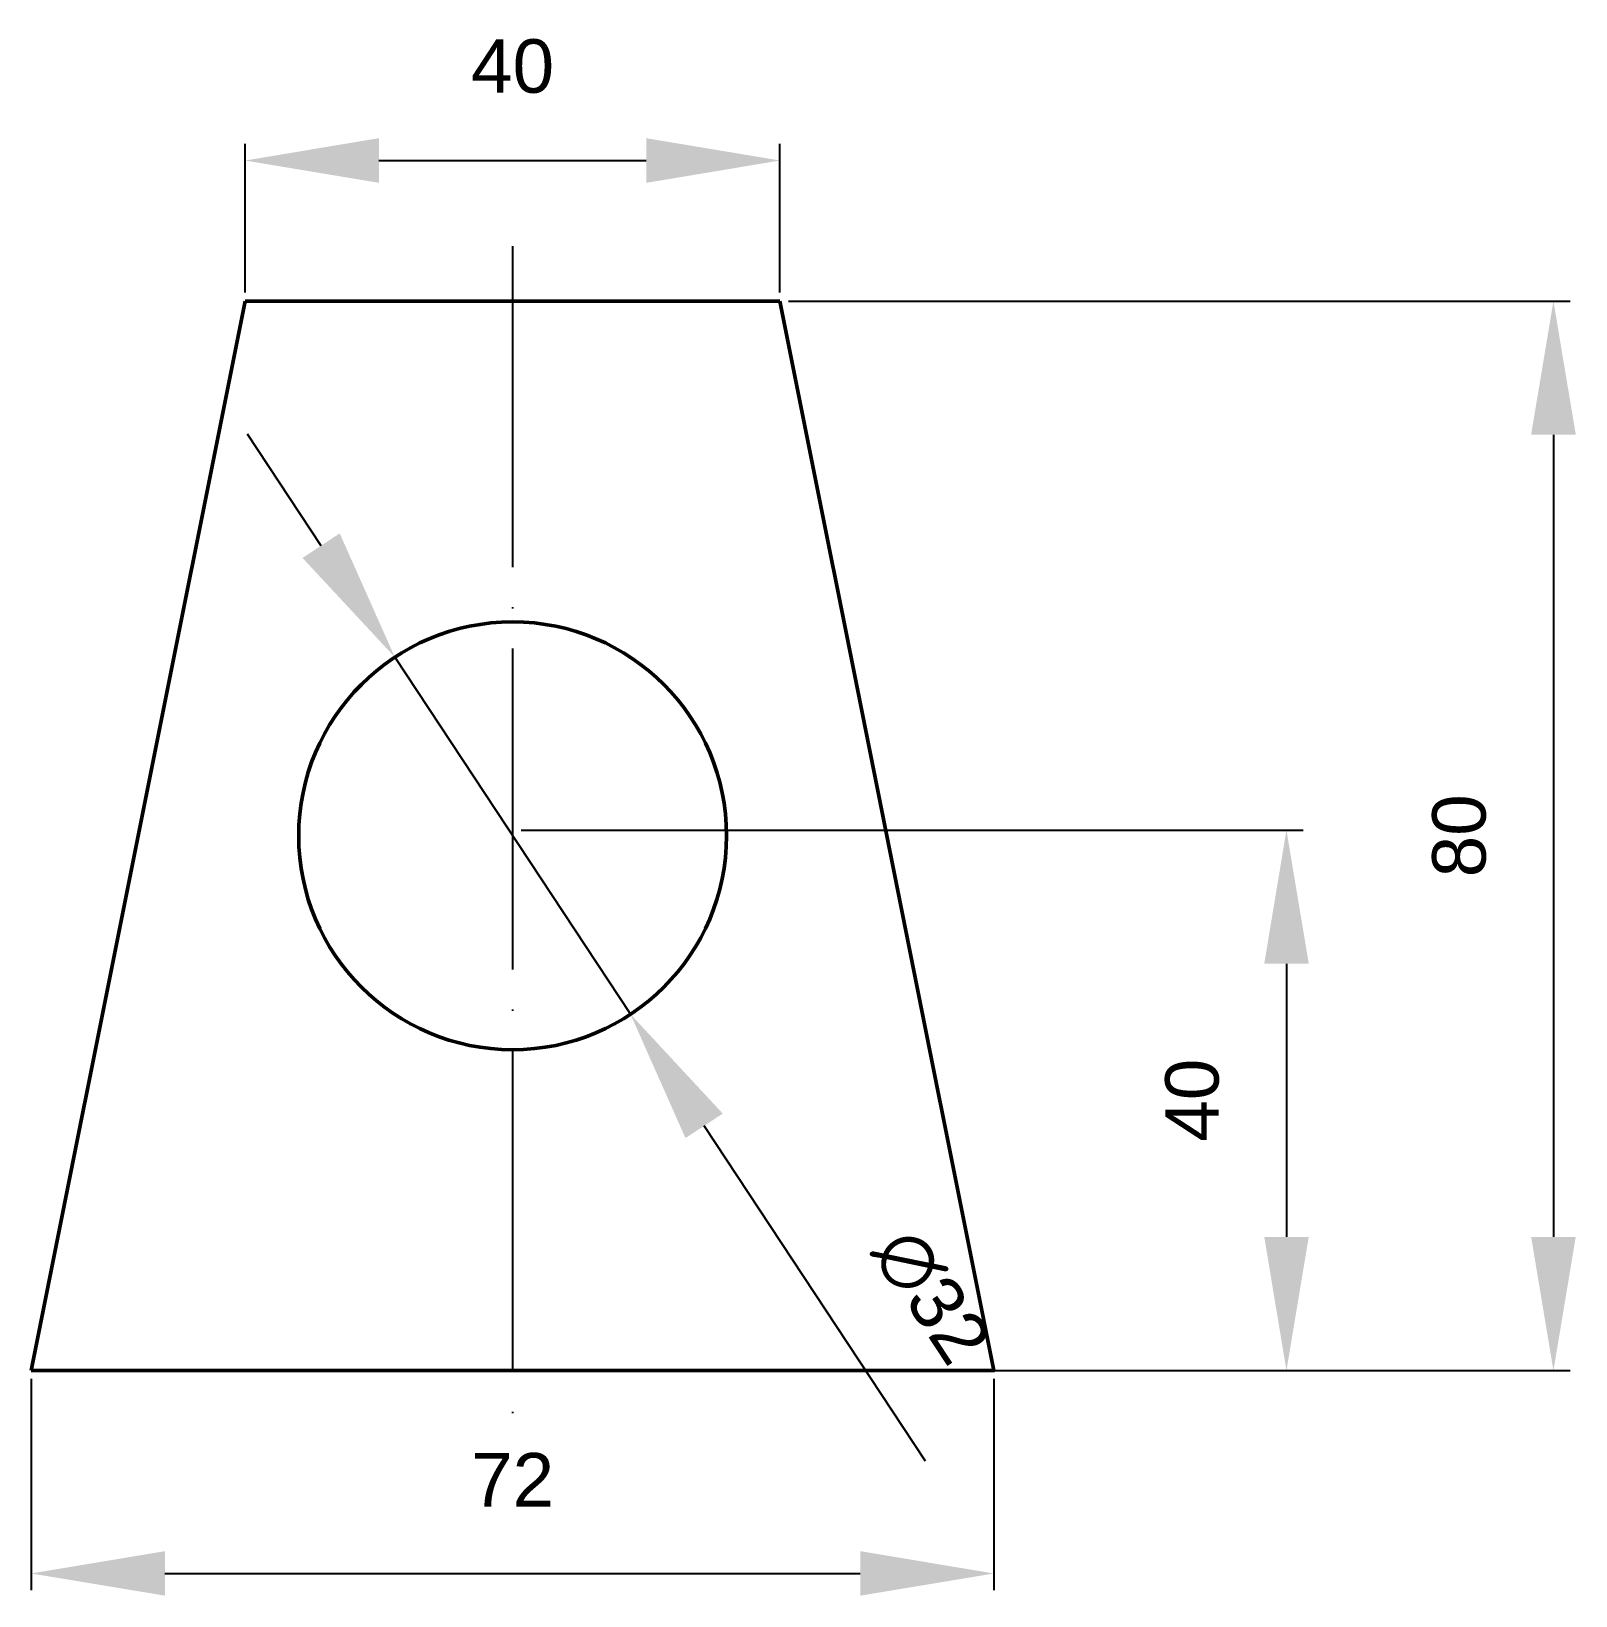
# Model space of a CAD drawing. Header units: millimetres. Extents: x 1299 to 1414, y 2635 to 2752.
import ezdxf

# ---------------------------------------------------------------- set-up
doc = ezdxf.new("R2010")
doc.units = ezdxf.units.MM
doc.linetypes.add('ACAD_ISO04W100', pattern=[30, 24, -3, 0, -3])
doc.styles.get("Standard").update_dxf_attribs({"font": 'arial.ttf'})
doc.dimstyles.new('ISO-25', dxfattribs={"dimtxt": 4, "dimasz": 10, "dimexe": 1.25, "dimexo": 0.625, "dimgap": 5, "dimtad": 1, "dimdec": 0, "dimtxsty": 'Standard', "dimcen": 2.5, "dimclrd": 256, "dimclre": 256, "dimclrt": 256, "dimadec": 0, "dimazin": 0, "dimtfac": 1, "dimtdec": 0, "dimtmove": 0, "dimatfit": 3, "dimfxl": 1, "dimarcsym": 0})

# ---------------------------------------------------------------- blocks, each defined once
blk = doc.blocks.new('*D34')
at = {"lineweight": -2, "transparency": 16777216}
for p, q in [((1298.59, 2651.62), (1298.59, 2635.81)), ((1370.59, 2651.62), (1370.59, 2635.81)), ((1308.59, 2637.06), (1360.59, 2637.06))]:
    blk.add_line(p, q, dxfattribs=at)
at = {"transparency": 16777216}
for points in [[(1308.59, 2638.73), (1308.59, 2635.4), (1298.59, 2637.06)], [(1360.59, 2638.73), (1360.59, 2635.4), (1370.59, 2637.06)]]:
    blk.add_solid(points, dxfattribs=at)
at = {"layer": 'Defpoints', "color": 0, "transparency": 16777216}
for p in [(1298.59, 2652.24), (1370.59, 2652.24), (1370.59, 2637.06)]:
    blk.add_point(p, dxfattribs=at)
at = {"transparency": 16777216, "insert": (1334.59, 2644.07), "char_height": 4, "attachment_point": 5}
blk.add_mtext('72', dxfattribs=at)
blk = doc.blocks.new('*D35')
at = {"lineweight": -2, "transparency": 16777216}
for p, q in [((1335.22, 2692.67), (1393.72, 2692.67)), ((1392.47, 2682.67), (1392.47, 2662.24)), ((1335.22, 2652.24), (1393.72, 2652.24))]:
    blk.add_line(p, q, dxfattribs=at)
at = {"transparency": 16777216}
for points in [[(1390.81, 2682.67), (1394.14, 2682.67), (1392.47, 2692.67)], [(1390.81, 2662.24), (1394.14, 2662.24), (1392.47, 2652.24)]]:
    blk.add_solid(points, dxfattribs=at)
at = {"layer": 'Defpoints', "color": 0, "transparency": 16777216}
for p in [(1334.59, 2692.67), (1334.59, 2652.24), (1392.47, 2652.24)]:
    blk.add_point(p, dxfattribs=at)
at = {"lineweight": 50, "transparency": 16777216, "insert": (1385.43, 2672.46), "char_height": 4, "attachment_point": 5, "rotation": 90}
blk.add_mtext('40', dxfattribs=at)
blk = doc.blocks.new('*D36')
at = {"lineweight": -2, "transparency": 16777216}
for p, q in [((1355.22, 2732.24), (1413.69, 2732.24)), ((1412.44, 2722.24), (1412.44, 2662.24)), ((1355.22, 2652.24), (1413.69, 2652.24))]:
    blk.add_line(p, q, dxfattribs=at)
at = {"transparency": 16777216}
for points in [[(1410.77, 2722.24), (1414.11, 2722.24), (1412.44, 2732.24)], [(1410.77, 2662.24), (1414.11, 2662.24), (1412.44, 2652.24)]]:
    blk.add_solid(points, dxfattribs=at)
at = {"layer": 'Defpoints', "color": 0, "transparency": 16777216}
for p in [(1354.59, 2732.24), (1354.59, 2652.24), (1412.44, 2652.24)]:
    blk.add_point(p, dxfattribs=at)
at = {"lineweight": 50, "transparency": 16777216, "insert": (1405.4, 2692.24), "char_height": 4, "attachment_point": 5, "rotation": 90}
blk.add_mtext('80', dxfattribs=at)
blk = doc.blocks.new('*D37')
at = {"lineweight": -2, "transparency": 16777216}
for p, q in [((1320.27, 2713.94), (1314.76, 2722.29)), ((1325.78, 2705.6), (1343.41, 2678.89)), ((1365.47, 2645.47), (1348.92, 2670.55))]:
    blk.add_line(p, q, dxfattribs=at)
at = {"transparency": 16777216}
for points in [[(1321.66, 2714.86), (1318.88, 2713.02), (1325.78, 2705.6)], [(1350.31, 2671.46), (1347.52, 2669.63), (1343.41, 2678.89)]]:
    blk.add_solid(points, dxfattribs=at)
at = {"layer": 'Defpoints', "color": 0, "transparency": 16777216}
for p in [(1325.78, 2705.6), (1343.41, 2678.89)]:
    blk.add_point(p, dxfattribs=at)
at = {"lineweight": 50, "transparency": 16777216, "insert": (1365.92, 2657.78), "char_height": 4, "attachment_point": 5, "rotation": 303.4313}
blk.add_mtext('∅32', dxfattribs=at)
blk = doc.blocks.new('*D38')
at = {"lineweight": -2, "transparency": 16777216}
for p, q in [((1314.59, 2732.87), (1314.59, 2744)), ((1354.59, 2732.87), (1354.59, 2744)), ((1324.59, 2742.75), (1344.59, 2742.75))]:
    blk.add_line(p, q, dxfattribs=at)
at = {"transparency": 16777216}
for points in [[(1324.59, 2744.42), (1324.59, 2741.08), (1314.59, 2742.75)], [(1344.59, 2744.42), (1344.59, 2741.08), (1354.59, 2742.75)]]:
    blk.add_solid(points, dxfattribs=at)
at = {"layer": 'Defpoints', "color": 0, "transparency": 16777216}
for p in [(1354.59, 2742.75), (1314.59, 2732.24), (1354.59, 2732.24)]:
    blk.add_point(p, dxfattribs=at)
at = {"transparency": 16777216, "insert": (1334.59, 2749.79), "char_height": 4, "attachment_point": 5}
blk.add_mtext('40', dxfattribs=at)

msp = doc.modelspace()

# ---------------------------------------------------------------- linework, layer by layer
at = {"lineweight": 50}
for p, q in [((1314.59, 2732.24), (1298.59, 2652.24)), ((1314.59, 2652.24), (1354.59, 2652.24))]:
    msp.add_line(p, q, dxfattribs=at)
at = {"linetype": 'ACAD_ISO04W100'}
msp.add_lwpolyline([(1334.59, 2736.34), (1334.59, 2649.01)], dxfattribs=at)
at = {"lineweight": 50}
for points in [[(1314.59, 2732.24), (1354.59, 2732.24)], [(1354.59, 2652.24), (1370.59, 2652.24), (1354.59, 2732.24)], [(1314.59, 2652.24), (1298.59, 2652.24)]]:
    msp.add_lwpolyline(points, dxfattribs=at)
msp.add_circle((1334.59, 2692.24), 16, dxfattribs=at)

# ---------------------------------------------------------------- dimensions: what is measured, and where the dimension line sits
for base, p1, p2, picture, middle in [((1354.59, 2742.75), (1314.59, 2732.24), (1354.59, 2732.24), '*D38', (1334.59, 2749.79)), ((1370.59, 2637.06), (1298.59, 2652.24), (1370.59, 2652.24), '*D34', (1334.59, 2644.07))]:
    dim = msp.add_linear_dim(base=base, p1=p1, p2=p2, dimstyle='ISO-25')
    dim.commit()
    dim.dimension.update_dxf_attribs({"geometry": picture, "text_midpoint": middle})
for base, p1, p2, picture, middle in [((1412.44, 2652.24), (1354.59, 2732.24), (1354.59, 2652.24), '*D36', (1405.4, 2692.24)), ((1392.47, 2652.24), (1334.59, 2692.67), (1334.59, 2652.24), '*D35', (1385.43, 2672.46))]:
    dim = msp.add_linear_dim(base=base, p1=p1, p2=p2, angle=90, dimstyle='ISO-25', dxfattribs=at)
    dim.commit()
    dim.dimension.update_dxf_attribs({"geometry": picture, "text_midpoint": middle})
dim = msp.add_diameter_dim_2p(p1=(1325.78, 2705.6), p2=(1343.41, 2678.89), dimstyle='ISO-25', dxfattribs=at)
dim.commit()
dim.dimension.update_dxf_attribs({"geometry": '*D37', "text_midpoint": (1365.92, 2657.78)})

doc.saveas('drawing.dxf')
